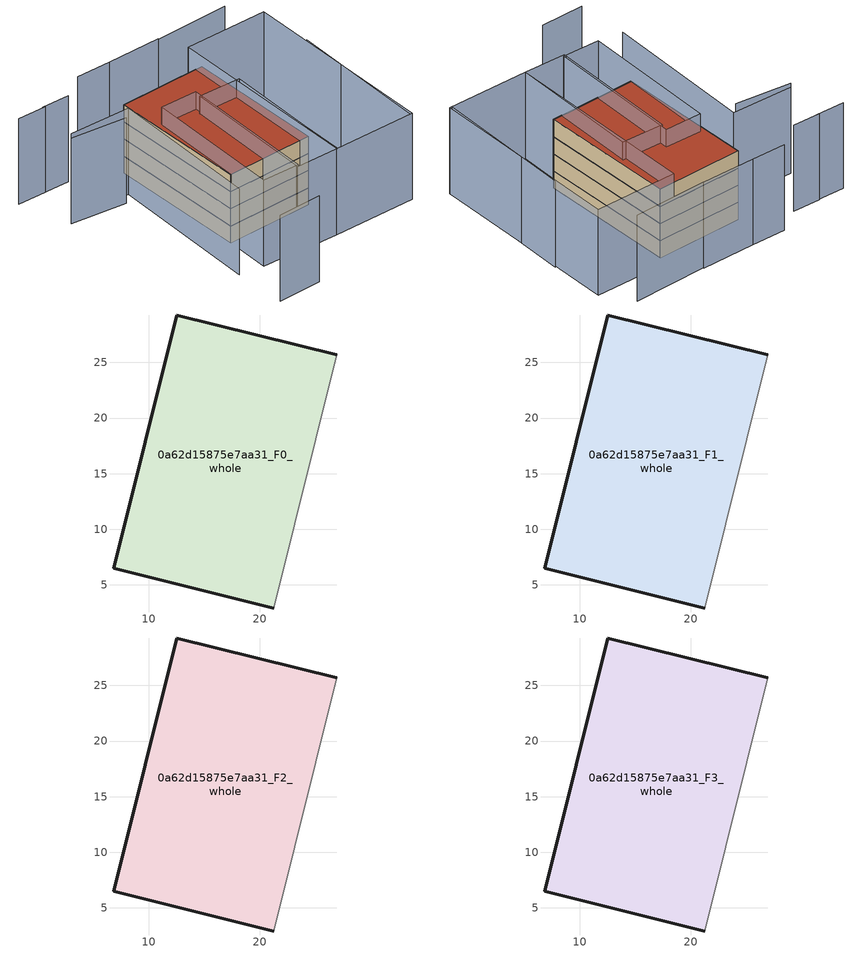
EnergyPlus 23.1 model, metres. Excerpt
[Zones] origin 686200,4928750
0a62d15875e7aa31_F0_whole
 floor ground (EU_floor_Construction): 21.26,2.92 26.93,25.68 12.53,29.27 6.86,6.5 z0
 wall outside (EU_wall_Construction): 21.26,2.92 6.86,6.5 12.53,29.27 26.93,25.68 z0:3
 wall adiabatic (EU_wall_Construction): 26.93,25.68 21.26,2.92 z0:3
0a62d15875e7aa31_F1_whole
 floor to 0a62d15875e7aa31_F0_whole (EU_floor_Construction): 21.26,2.92 26.92,25.68 12.52,29.27 6.86,6.5 z3
 wall outside (EU_wall_Construction): 21.26,2.92 6.86,6.5 12.53,29.27 26.93,25.68 z3:6
 wall adiabatic (EU_wall_Construction): 26.93,25.68 21.26,2.92 z3:6
0a62d15875e7aa31_F2_whole
 floor to 0a62d15875e7aa31_F1_whole (EU_floor_Construction): 21.26,2.92 26.92,25.68 12.52,29.27 6.86,6.5 z6
 wall outside (EU_wall_Construction): 21.26,2.92 6.86,6.5 12.53,29.27 26.93,25.68 z6:9
 wall adiabatic (EU_wall_Construction): 26.93,25.68 21.26,2.92 z6:9
0a62d15875e7aa31_F3_whole
 floor to 0a62d15875e7aa31_F2_whole (EU_floor_Construction): 21.26,2.92 26.92,25.68 12.52,29.27 6.86,6.5 z9
 wall outside (EU_wall_Construction): 21.26,2.92 6.86,6.5 12.53,29.27 26.93,25.68 z9:12
 wall adiabatic (EU_wall_Construction): 26.93,25.68 21.26,2.92 z9:12
 roof outside (EU_roof_Construction): 26.93,25.68 21.26,2.92 6.86,6.5 12.53,29.27 z12
shading: 30.62,-8.37 37.48,14.61 / -1.01,-7.68 6.24,-9.47 / -1.41,28.7 8.54,25.69 / 8.54,25.69 1.05,0.93 / 6.51,24.58 -2.27,28.05 / 25.44,32.23 16.59,34.64 / 16.57,34.61 10.96,36.25 / 6.18,34.58 1.68,35.89 / 37.71,29.18 25.4,32.12 / 2.06,35.74 -2.58,37.1 / 39.77,23.77 31,-8.46 / 31,-8.46 17.4,-4.76 / 17.4,-4.76 26.16,27.47 / 26.16,27.47 39.77,23.77 / 23.84,16.93 17.4,-4.76 / 17.4,-4.76 10.52,-2.72 / 10.52,-2.72 16.96,18.98 / 16.96,18.98 23.84,16.93 / 4.86,-0.71 11.53,21.92 / 11.53,21.92 17.61,20.13 / 17.61,20.13 10.94,-2.5 / 10.94,-2.5 4.86,-0.71 z0:15
[Building]
EU S2 Campaign: North Axis=0; Terrain=City; Solar Distribution=FullExterior
[Site:Location]
Bologna: Latitude=44.5; Longitude=11.25; Time Zone=1; Elevation=37
[SizingPeriod:WeatherFileDays]
AnnualSizingPeriod: Begin Month=1; Begin Day of Month=1; End Month=12; End Day of Month=31; Day of Week for Start Day=Monday; Use Weather File Daylight Saving Period=No; Use Weather File Rain and Snow Indicators=No
[MATERIAL]
EU_InternalMass_Material: Roughness=MediumRough; Thickness=0.1; Conductivity=1; Density=1800; Specific Heat=900; Thermal Absorptance=0.9; Solar Absorptance=0.7; Visible Absorptance=0.7
[MATERIAL:NOMASS] Roughness=MediumRough; Thermal Absorptance=0.9; Solar Absorptance=0.7; Visible Absorptance=0.7
Name | Thermal Resistance
EU_wall_NoMass | 0.937881
EU_roof_NoMass | 0.548572
EU_floor_NoMass | 0.71348
[CONSTRUCTION]
EU_wall_Construction: EU_wall_NoMass
EU_roof_Construction: EU_roof_NoMass
EU_floor_Construction: EU_floor_NoMass
EU_InternalMass_Construction: EU_InternalMass_Material
[ZONE] Type=1; Multiplier=1; Ceiling Height=autocalculate; Floor Area=autocalculate; Part of Total Floor Area=Yes
Name | Volume
0a62d15875e7aa31_F0_whole | 1044.22
0a62d15875e7aa31_F1_whole; 0a62d15875e7aa31_F2_whole; 0a62d15875e7aa31_F3_whole | 1044.23
[INTERNALMASS] Construction=EU_InternalMass_Construction; Surface Area=348.075
Name | Zone or ZoneList
0a62d15875e7aa31_F0_whole_EU_InternalMass | 0a62d15875e7aa31_F0_whole
0a62d15875e7aa31_F1_whole_EU_InternalMass | 0a62d15875e7aa31_F1_whole
0a62d15875e7aa31_F2_whole_EU_InternalMass | 0a62d15875e7aa31_F2_whole
0a62d15875e7aa31_F3_whole_EU_InternalMass | 0a62d15875e7aa31_F3_whole
[OTHEREQUIPMENT] Fuel Type=Electricity; Design Level Calculation Method=Watts/Area; Power per Zone Floor Area=1; Fraction Latent=0; Fraction Radiant=0; Fraction Lost=0; Carbon Dioxide Generation Rate=0; EndUse Subcategory=EU_Step8_InternalGains
Name | Zone or ZoneList or Space or SpaceList | Schedule
EU_Step8_InternalGain_0a62d15875e7aa31_F0_whole_f000 | 0a62d15875e7aa31_F0_whole | EU_Step8_GainSchedule_0a62d15875e7aa31_F0_whole_f000
EU_Step8_InternalGain_0a62d15875e7aa31_F1_whole_f000 | 0a62d15875e7aa31_F1_whole | EU_Step8_GainSchedule_0a62d15875e7aa31_F1_whole_f000
EU_Step8_InternalGain_0a62d15875e7aa31_F2_whole_f000 | 0a62d15875e7aa31_F2_whole | EU_Step8_GainSchedule_0a62d15875e7aa31_F2_whole_f000
EU_Step8_InternalGain_0a62d15875e7aa31_F3_whole_f000 | 0a62d15875e7aa31_F3_whole | EU_Step8_GainSchedule_0a62d15875e7aa31_F3_whole_f000
[ZONEVENTILATION:DESIGNFLOWRATE] Schedule=EU_AlwaysOn; Design Flow Rate Calculation Method=AirChanges/Hour; Air Changes per Hour=0.687892; Ventilation Type=Natural; Fan Pressure Rise=0; Fan Total Efficiency=1; Constant Term Coefficient=1; Temperature Term Coefficient=0; Velocity Term Coefficient=0; Velocity Squared Term Coefficient=0; Minimum Indoor Temperature=-100; Maximum Indoor Temperature=100; Delta Temperature=-100; Minimum Outdoor Temperature=-100; Maximum Outdoor Temperature=100; Maximum Wind Speed=40
Name | Zone or ZoneList or Space or SpaceList
EU_ConstantAir_0a62d15875e7aa31_F0_whole | 0a62d15875e7aa31_F0_whole
EU_ConstantAir_0a62d15875e7aa31_F1_whole | 0a62d15875e7aa31_F1_whole
EU_ConstantAir_0a62d15875e7aa31_F2_whole | 0a62d15875e7aa31_F2_whole
EU_ConstantAir_0a62d15875e7aa31_F3_whole | 0a62d15875e7aa31_F3_whole
[HVACTEMPLATE:THERMOSTAT] Constant Heating Setpoint=20; Constant Cooling Setpoint=50
EU_HeatOnly_0a62d15875e7aa31_F0_whole; EU_HeatOnly_0a62d15875e7aa31_F1_whole; EU_HeatOnly_0a62d15875e7aa31_F2_whole; EU_HeatOnly_0a62d15875e7aa31_F3_whole
[HVACTEMPLATE:ZONE:IDEALLOADSAIRSYSTEM] System Availability Schedule=EU_AlwaysOn; Maximum Heating Supply Air Temperature=50; Minimum Cooling Supply Air Temperature=13; Maximum Heating Supply Air Humidity Ratio=0.0156; Minimum Cooling Supply Air Humidity Ratio=0.0077; Heating Limit=NoLimit; Cooling Limit=NoLimit; Heating Availability Schedule=EU_AlwaysOn; Cooling Availability Schedule=EU_CoolingOff; Dehumidification Control Type=ConstantSensibleHeatRatio; Cooling Sensible Heat Ratio=0.7; Dehumidification Setpoint=60; Humidification Control Type=None; Humidification Setpoint=30; Outdoor Air Method=None; Outdoor Air Flow Rate per Person=0.00944; Outdoor Air Flow Rate per Zone Floor Area=0; Outdoor Air Flow Rate per Zone=0; Demand Controlled Ventilation Type=None; Outdoor Air Economizer Type=NoEconomizer; Heat Recovery Type=None; Sensible Heat Recovery Effectiveness=0.7; Latent Heat Recovery Effectiveness=0.65
Name | Template Thermostat
0a62d15875e7aa31_F0_whole | EU_HeatOnly_0a62d15875e7aa31_F0_whole
0a62d15875e7aa31_F1_whole | EU_HeatOnly_0a62d15875e7aa31_F1_whole
0a62d15875e7aa31_F2_whole | EU_HeatOnly_0a62d15875e7aa31_F2_whole
0a62d15875e7aa31_F3_whole | EU_HeatOnly_0a62d15875e7aa31_F3_whole
[SIZING:ZONE] Zone Cooling Design Supply Air Temperature Input Method=SupplyAirTemperature; Zone Cooling Design Supply Air Temperature=13; Zone Heating Design Supply Air Temperature Input Method=SupplyAirTemperature; Zone Heating Design Supply Air Temperature=50; Zone Cooling Design Supply Air Humidity Ratio=0.008; Zone Heating Design Supply Air Humidity Ratio=0.008; Cooling Design Air Flow Method=DesignDay; Cooling Design Air Flow Rate=0; Cooling Minimum Air Flow per Zone Floor Area=0.000762; Cooling Minimum Air Flow=0; Cooling Minimum Air Flow Fraction=0.2; Heating Design Air Flow Method=DesignDay; Heating Design Air Flow Rate=0; Heating Maximum Air Flow per Zone Floor Area=0.002032; Heating Maximum Air Flow=0.141576; Heating Maximum Air Flow Fraction=0.3; Account for Dedicated Outdoor Air System=No; Dedicated Outdoor Air System Control Strategy=NeutralSupplyAir; Dedicated Outdoor Air Low Setpoint Temperature for Design=autosize; Dedicated Outdoor Air High Setpoint Temperature for Design=autosize; Zone Load Sizing Method=Sensible Load Only No Latent Load; Zone Latent Cooling Design Supply Air Humidity Ratio Input Method=HumidityRatioDifference; Zone Cooling Design Supply Air Humidity Ratio Difference=0.005; Zone Latent Heating Design Supply Air Humidity Ratio Input Method=HumidityRatioDifference; Zone Humidification Design Supply Air Humidity Ratio Difference=0.005
0a62d15875e7aa31_F0_whole; 0a62d15875e7aa31_F1_whole; 0a62d15875e7aa31_F2_whole; 0a62d15875e7aa31_F3_whole
[SCHEDULE:CONSTANT]
Name | Hourly Value
EU_AlwaysOn | 1
EU_CoolingOff | 0
[SCHEDULE:FILE] Column Number=1; Rows to Skip at Top=0; Number of Hours of Data=8760; Column Separator=Comma; Interpolate to Timestep=No; Minutes per Item=60; Adjust Schedule for Daylight Savings=Yes
Name | File
EU_Step8_GainSchedule_0a62d15875e7aa31_F0_whole_f000 | ../../schedules/0a62d15875e7aa31/0a62d15875e7aa31_F0_whole_f000_gain.csv
EU_Step8_GainSchedule_0a62d15875e7aa31_F1_whole_f000 | ../../schedules/0a62d15875e7aa31/0a62d15875e7aa31_F1_whole_f000_gain.csv
EU_Step8_GainSchedule_0a62d15875e7aa31_F2_whole_f000 | ../../schedules/0a62d15875e7aa31/0a62d15875e7aa31_F2_whole_f000_gain.csv
EU_Step8_GainSchedule_0a62d15875e7aa31_F3_whole_f000 | ../../schedules/0a62d15875e7aa31/0a62d15875e7aa31_F3_whole_f000_gain.csv
